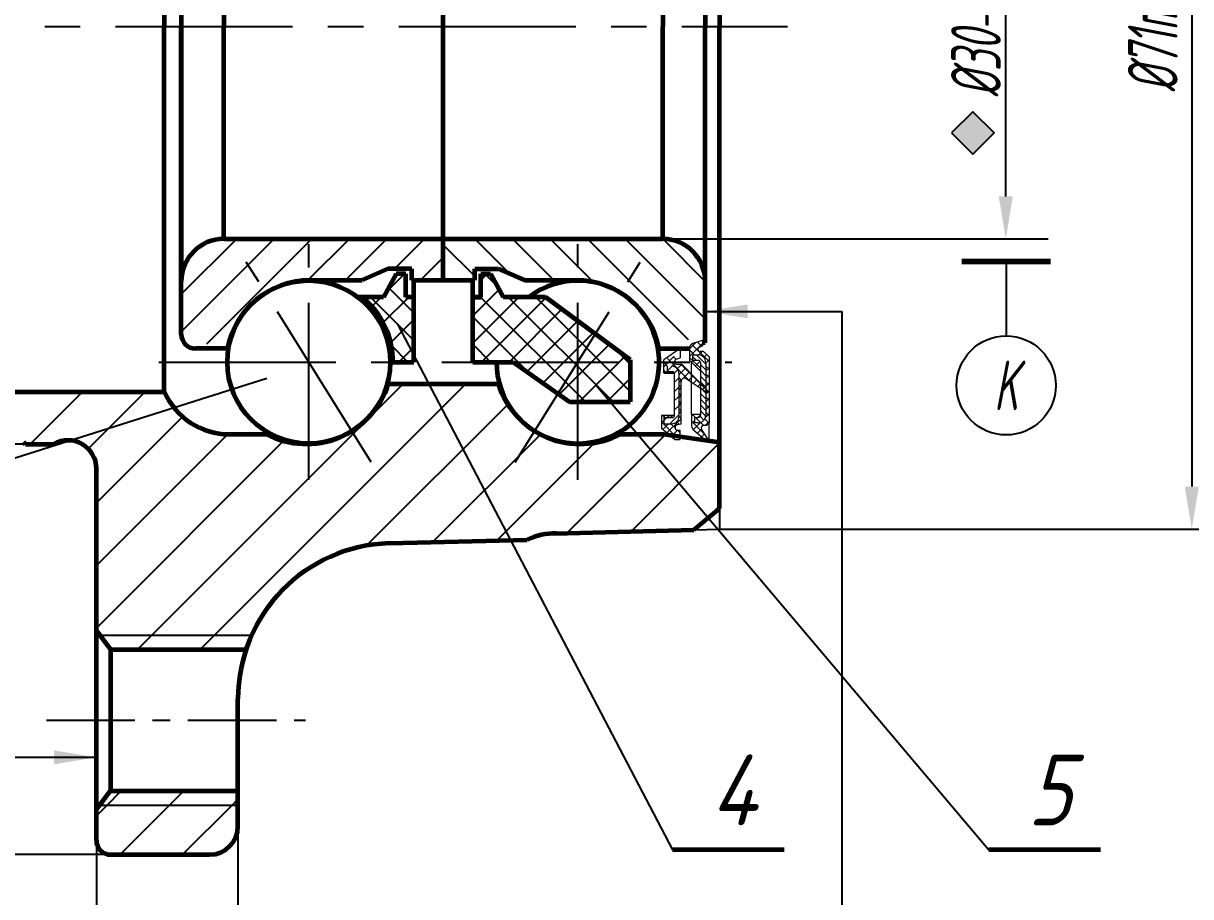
# Model space of a CAD drawing. Header units: millimetres. Extents: x 74 to 3431, y 5 to 1436.
# Drawn here: x 199.5 to 282, y 107.7 to 169.4 of the extents above; entities that cross this region are included whole.
import ezdxf
from ezdxf.enums import TextEntityAlignment as Align

# ---------------------------------------------------------------- set-up
doc = ezdxf.new("R2010")
doc.units = ezdxf.units.MM
doc.header["$LTSCALE"] = 10
doc.header["$MEASUREMENT"] = 0
doc.linetypes.add('G', pattern=[2, 1.25, -0.25, 0.25, -0.25])
doc.layers.get('0').update_dxf_attribs({"lineweight": 60})
doc.layers.get('Defpoints').update_dxf_attribs({"lineweight": 25})
for name, color, linetype, lineweight in [('02', 1, 'Continuous', 25), ('05', 4, 'G', 25), ('11', 3, 'Continuous', 25), ('AM_5', 3, 'Continuous', 25), ('AM_8', 1, 'Continuous', 15)]:
    doc.layers.add(name, color=color, linetype=linetype, lineweight=lineweight)
doc.layers.add('14', color=3, linetype='Continuous')
doc.styles.get("Standard").update_dxf_attribs({"font": 'gbeitc', "width": 0.707, "bigfont": 'gbcbig.shx'})
doc.dimstyles.new('INTE', dxfattribs={"dimtxt": 3.5, "dimasz": 3, "dimexe": 3, "dimexo": 0, "dimgap": 1, "dimtad": 1, "dimdec": 8, "dimdsep": 46, "dimtxsty": 'Standard', "dimcen": 0, "dimclrd": 1, "dimclre": 1, "dimclrt": 3, "dimaunit": 1, "dimadec": 0, "dimazin": 0, "dimtfac": 1, "dimtmove": 0, "dimatfit": 0, "dimfxl": 1, "dimarcsym": 0})
pattern_1 = [(45, (82.4893, 19.4358), (-0.972272, 0.972272), []), (135, (82.4893, 19.4358), (-0.972272, -0.972272), [])]
pattern_2 = [(225, (310.52766, 292.064), (0.2722361, -0.2722361), []), (315, (310.52766, 292.064), (0.2722361, 0.2722361), [])]

# ---------------------------------------------------------------- blocks, each defined once
blk = doc.blocks.new('*D202')
at = {"layer": '02', "color": 1, "lineweight": -2}
for p, q in [((205.702, 227.713), (124.588, 227.713)), ((127.588, 224.713), (127.588, 113.713)), ((205.702, 110.713), (124.588, 110.713))]:
    blk.add_line(p, q, dxfattribs=at)
at = {"layer": '02', "color": 1}
for points in [[(127.088, 224.713), (128.088, 224.713), (127.588, 227.713)], [(127.088, 113.713), (128.088, 113.713), (127.588, 110.713)]]:
    blk.add_solid(points, dxfattribs=at)
at = {"layer": 'Defpoints', "color": 0}
for p in [(205.702, 227.713), (127.588, 110.713), (205.702, 110.713)]:
    blk.add_point(p, dxfattribs=at)
at = {"layer": '02', "color": 3, "insert": (124.838, 169.213), "char_height": 3.5, "attachment_point": 5, "rotation": 90}
blk.add_mtext('%%c117.0%%p0.2', dxfattribs=at)
blk = doc.blocks.new('*D204')
at = {"layer": '02', "color": 1, "lineweight": -2}
for p, q in [((200.859, 198.713), (131.901, 198.713)), ((134.901, 142.713), (134.901, 195.713)), ((200.719, 139.713), (131.901, 139.713))]:
    blk.add_line(p, q, dxfattribs=at)
at = {"layer": '02', "color": 1}
for points in [[(134.401, 195.713), (135.401, 195.713), (134.901, 198.713)], [(134.401, 142.713), (135.401, 142.713), (134.901, 139.713)]]:
    blk.add_solid(points, dxfattribs=at)
at = {"layer": 'Defpoints', "color": 0}
for p in [(134.901, 198.713), (200.859, 198.713), (200.719, 139.713)]:
    blk.add_point(p, dxfattribs=at)
at = {"layer": '02', "color": 3, "insert": (131.604, 169.213), "char_height": 3.5, "attachment_point": 5, "rotation": 90}
blk.add_mtext('%%c59.0 {\\C1;\\H0.7x;\\S 0^ -0.033;}', dxfattribs=at)
blk = doc.blocks.new('*D212')
at = {"layer": '02', "color": 1, "lineweight": -2}
for p, q in [((248.702, 204.713), (285.061, 204.713)), ((282.061, 201.713), (282.061, 136.713)), ((248.702, 133.713), (285.061, 133.713))]:
    blk.add_line(p, q, dxfattribs=at)
at = {"layer": '02', "color": 1}
for points in [[(281.561, 201.713), (282.561, 201.713), (282.061, 204.713)], [(281.561, 136.713), (282.561, 136.713), (282.061, 133.713)]]:
    blk.add_solid(points, dxfattribs=at)
at = {"layer": 'Defpoints', "color": 0}
for p in [(248.702, 204.713), (248.702, 133.713), (282.061, 133.713)]:
    blk.add_point(p, dxfattribs=at)
at = {"layer": '02', "color": 3, "insert": (279.311, 169.213), "char_height": 3.5, "attachment_point": 5, "rotation": 90}
blk.add_mtext('%%c71max', dxfattribs=at)
blk = doc.blocks.new('*D213')
at = {"layer": '02', "color": 1, "lineweight": -2}
for p, q in [((244.702, 184.213), (271.928, 184.213)), ((268.928, 157.213), (268.928, 181.213)), ((244.702, 154.213), (271.928, 154.213))]:
    blk.add_line(p, q, dxfattribs=at)
at = {"layer": '02', "color": 1}
for points in [[(268.428, 181.213), (269.428, 181.213), (268.928, 184.213)], [(268.428, 157.213), (269.428, 157.213), (268.928, 154.213)]]:
    blk.add_solid(points, dxfattribs=at)
at = {"layer": 'Defpoints', "color": 0}
for p in [(244.702, 184.213), (268.928, 184.213), (244.702, 154.213)]:
    blk.add_point(p, dxfattribs=at)
at = {"layer": '02', "color": 3, "insert": (265.632, 169.213), "char_height": 3.5, "attachment_point": 5, "rotation": 90}
blk.add_mtext('%%c30{\\C1;\\H0.7x;\\S 0^ -0.010;}', dxfattribs=at)
blk = doc.blocks.new('*D215')
at = {"layer": '02', "color": 1, "lineweight": -2}
for p, q in [((214.702, 113.625), (214.702, 91.171)), ((204.702, 111.713), (204.702, 91.171)), ((207.702, 94.171), (211.702, 94.171))]:
    blk.add_line(p, q, dxfattribs=at)
at = {"layer": '02', "color": 1}
for points in [[(207.702, 94.671), (207.702, 93.671), (204.702, 94.171)], [(211.702, 94.671), (211.702, 93.671), (214.702, 94.171)]]:
    blk.add_solid(points, dxfattribs=at)
at = {"layer": 'Defpoints', "color": 0}
for p in [(214.702, 113.625), (204.702, 111.713), (214.702, 94.171)]:
    blk.add_point(p, dxfattribs=at)
at = {"layer": '02', "color": 3, "insert": (209.702, 97.417), "char_height": 3.5, "attachment_point": 5}
blk.add_mtext('10 {\\C1;\\H0.7x;\\S+0.6^ -0.3;}', dxfattribs=at)
blk = doc.blocks.new('*U29', base_point=(171.534, 127.927))
at = {"layer": '14', "color": 1}
blk.add_line((171.534, 133.177), (171.534, 127.927), dxfattribs=at)
blk.add_lwpolyline([(168.384, 133.177, 0.4, 0.4, 0), (174.684, 133.177, 0, 0, 0)], format="xyseb", dxfattribs=at)
blk.add_circle((171.534, 124.427), 3.5, dxfattribs=at)
at = {"layer": '14', "color": 3, "width": 0.707}
blk.add_text('K', height=3.5, dxfattribs=at).set_placement((171.534, 124.427), align=Align.MIDDLE_CENTER)

msp = doc.modelspace()

# ---------------------------------------------------------------- hatches: boundary and pattern name
at = {"layer": '02'}
h = msp.add_hatch(dxfattribs=at)
h.set_pattern_fill('ANSI31', color=256, scale=15, style=0)
h.set_pattern_definition([(45, (82.4893, 19.4358), (-1.325825, 1.325825), [])])
h.paths.add_polyline_path([(219.8024029, 151.29138907), (223.47218065, 151.29138907), (225.29602102, 152.100078), (226.976814, 152.100078), (226.976814, 151.29138907), (229.20171824, 151.29138907), (229.20171824, 154.21251821), (213.70171824, 154.21251821, 0.4142135624), (210.70171824, 151.21251821), (210.70171824, 147.71251821), (213.20068251, 146.46303607), (213.96735012, 146.46303607, -0.3600898165)])
h = msp.add_hatch(dxfattribs=at)
h.set_pattern_fill('ANSI31', color=256, scale=15, angle=90, style=0)
h.set_pattern_definition([(135, (82.4893, 19.4358), (-1.325825, -1.325825), [])])
h.paths.add_polyline_path([(244.43618499, 146.46251821), (245.20171824, 146.46251821), (245.30171824, 146.51251821), (245.30171824, 146.71251821), (245.60171824, 146.71251821), (245.60171824, 146.66251821), (246.5770563, 147.15018724), (246.90171824, 147.71251821), (247.40171824, 147.71251821), (247.40171824, 147.56251821), (247.70171824, 147.71251821), (247.70171824, 151.21251821, 0.4142135624), (244.70171824, 154.21251821), (229.20171824, 154.21251821), (229.20171824, 151.29138907), (231.42662247, 151.29138907), (231.42662247, 152.100078), (233.10741545, 152.100078), (234.93125582, 151.29138907), (238.60103358, 151.29138907, -0.3601148812)])
h = msp.add_hatch(dxfattribs=at)
h.set_pattern_fill('ANSI37', color=256, scale=11, style=0)
h.set_pattern_definition(pattern_1)
h.paths.add_polyline_path([(225.65171824, 145.51251821), (227.12266069, 145.51251821), (227.12266069, 150.10172074), (226.54767627, 150.10172074), (226.54767627, 151.74255227), (225.86820615, 151.74255227), (224.97416606, 150.10172074), (223.4887646, 150.10172074, -0.2238484829)])
h = msp.add_hatch(dxfattribs=at)
h.set_pattern_fill('ANSI37', color=256, scale=11, style=0)
h.set_pattern_definition(pattern_1)
h.paths.add_polyline_path([(236.43104743, 150.10255809), (233.42881417, 150.10255809), (232.53523032, 151.74255227), (231.85576021, 151.74255227), (231.85576021, 150.10172074), (231.28077578, 150.10172074), (231.28077578, 145.51251821), (234.13333949, 145.51251821), (238.11916001, 142.69599609), (242.40167601, 142.69599609), (242.40167601, 145.66530817)])
at = {"layer": 'AM_5'}
msp.add_hatch(color=256, dxfattribs=at).paths.add_polyline_path([(268.10455575, 161.69963715), (266.60455575, 163.19963715), (265.10455575, 161.69963715), (266.60455575, 160.19963715)])
at = {"layer": 'AM_8', "lineweight": 18}
h = msp.add_hatch(dxfattribs=at)
h.set_pattern_fill('_USER', color=256, scale=0.385, angle=45, style=0, double=1, pattern_type=0)
h.set_pattern_definition(pattern_2)
edge = h.paths.add_edge_path()
edge.add_line((246.85286541, 146.85183159), (247.50970343, 147.0630065))
edge.add_line((247.50970343, 147.0630065), (247.50970343, 146.6587565))
edge.add_line((247.50970343, 146.6587565), (247.27554321, 146.5476354))
edge.add_arc((247.34156705, 146.4085065), 0.154, 115.3867503107, 270)
edge.add_line((247.34156705, 146.2545065), (247.58670343, 146.2545065))
edge.add_line((247.58670343, 146.2545065), (247.97170343, 145.8695065))
edge.add_line((247.97170343, 145.8695065), (247.97170343, 141.2110065))
edge.add_line((247.97170343, 141.2110065), (247.77920343, 141.0185065))
edge.add_line((247.77920343, 141.0185065), (247.56275035, 141.0185065))
edge.add_arc((247.56275035, 140.8645065), 0.154, 90, 212.6401184258)
edge.add_line((247.43307081, 140.78144497), (247.97170343, 139.9405065))
edge.add_line((247.97170343, 139.9405065), (247.74070343, 139.9405065))
edge.add_line((247.74070343, 139.9405065), (246.86961248, 140.71108695))
edge.add_arc((247.12470343, 140.99945062), 0.385, -180, -131.4964683552, ccw=False)
edge.add_line((246.73970343, 140.99945062), (246.73970343, 141.832987))
edge.add_line((246.73970343, 141.832987), (247.35570343, 141.832987))
edge.add_line((247.35570343, 141.832987), (247.35570343, 141.755987))
edge.add_arc((247.20170343, 141.755987), 0.154, -90, 0, ccw=False)
edge.add_line((247.20170343, 141.601987), (246.97070343, 141.601987))
edge.add_line((246.97070343, 141.601987), (246.97070343, 141.216987))
edge.add_line((246.97070343, 141.216987), (247.20170343, 141.216987))
edge.add_arc((247.20170343, 141.755987), 0.539, -90, 0)
edge.add_line((247.74070343, 141.755987), (247.74070343, 145.4845065))
edge.add_arc((247.20170343, 145.4845065), 0.539, 0, 90)
edge.add_line((247.20170343, 146.0235065), (246.81670343, 146.0235065))
edge.add_line((246.81670343, 146.0235065), (246.81670343, 145.6385065))
edge.add_line((246.81670343, 145.6385065), (247.20170343, 145.6385065))
edge.add_arc((247.20170343, 145.4845065), 0.154, 0, 90, ccw=False)
edge.add_line((247.35570343, 145.4845065), (247.35570343, 144.8685065))
edge.add_line((247.35570343, 144.8685065), (246.58570343, 145.6385065))
edge.add_line((246.58570343, 145.6385065), (246.58570343, 146.48530847))
edge.add_arc((246.97070343, 146.48530847), 0.385, 107.8227152461, 180, ccw=False)
h = msp.add_hatch(dxfattribs=at)
h.set_pattern_fill('_USER', color=256, scale=0.385, angle=45, style=0, double=1, pattern_type=0)
h.set_pattern_definition(pattern_2)
edge = h.paths.add_edge_path()
edge.add_line((245.99936281, 141.12958739), (245.99936281, 144.13854275))
edge.add_arc((246.23036281, 144.13854275), 0.231, -303.7271819917, -180, ccw=False)
edge.add_line((246.35862303, 144.33066333), (247.69336281, 143.43958739))
edge.add_line((247.69336281, 143.43958739), (247.92436281, 143.43958739))
edge.add_line((247.92436281, 143.43958739), (246.07334545, 145.33267333))
edge.add_line((246.07334545, 145.33267333), (245.71799897, 145.34757799))
edge.add_arc((245.7260661, 145.53990888), 0.1925, -244.6392373961, -92.4018071081, ccw=False)
edge.add_line((245.64361519, 145.71385743), (245.92236281, 145.80477417))
edge.add_line((245.92236281, 145.80477417), (245.92236281, 145.98058739))
edge.add_line((245.92236281, 145.98058739), (245.69289738, 145.98058739))
edge.add_line((245.69289738, 145.98058739), (244.76736281, 145.67001268))
edge.add_line((244.76736281, 145.67001268), (244.76736281, 144.74858739))
edge.add_line((244.76736281, 144.74858739), (245.52555443, 144.74381744))
edge.add_arc((245.38336281, 144.68467739), 0.154, 22.5833031154, 90)
edge.add_line((245.38336281, 144.83867739), (245.00775706, 144.83867739))
edge.add_line((245.00775706, 144.83867739), (245.00775706, 145.22367739))
edge.add_line((245.00775706, 145.22367739), (245.31552138, 145.22367739))
edge.add_arc((245.31552138, 144.68467739), 0.539, 0, 90, ccw=False)
edge.add_line((245.85452138, 144.68467739), (245.85452138, 141.69298342))
edge.add_arc((245.31552138, 141.69298342), 0.539, -90, 0, ccw=False)
edge.add_line((245.31552138, 141.15398342), (244.77635127, 141.15398342))
edge.add_line((244.77635127, 141.15398342), (244.77635127, 141.59158739))
edge.add_line((244.77635127, 141.59158739), (245.38336281, 141.59158739))
edge.add_arc((245.38336281, 141.74558739), 0.154, -90, 0)
edge.add_line((245.53736281, 141.74558739), (244.61336281, 141.74558739))
edge.add_line((244.61336281, 141.74558739), (244.61336281, 141.16808739))
edge.add_line((244.61336281, 141.16808739), (244.64606161, 140.79433839))
edge.add_line((244.64606161, 140.79433839), (245.39876281, 140.16708739))
edge.add_line((245.39876281, 140.16708739), (245.92236281, 140.16708739))
edge.add_line((245.92236281, 140.16708739), (245.92236281, 140.66758739))
edge.add_line((245.92236281, 140.66758739), (245.72593276, 140.70222331))
edge.add_arc((245.75936003, 140.8917988), 0.1925, -260, -100, ccw=False)
edge.add_line((245.72593276, 141.08137429), (245.99936281, 141.12958739))
h = msp.add_hatch(dxfattribs=at)
h.set_pattern_fill('ANSI31', color=256, scale=2.31, angle=90, style=0)
h.set_pattern_definition([(315, (310.52766, 292.064), (0.2041771, 0.2041771), [])])
edge = h.paths.add_edge_path()
edge.add_arc((247.20170343, 141.755987), 0.154, -90, 0)
edge.add_line((247.35570343, 141.755987), (247.35570343, 144.45610161))
edge.add_line((247.35570343, 144.45610161), (247.41462193, 144.48050645))
edge.add_line((247.41462193, 144.48050645), (247.35570343, 144.6227483))
edge.add_line((247.35570343, 144.6227483), (247.35570343, 145.4845065))
edge.add_arc((247.20170343, 145.4845065), 0.154, 0, 90)
edge.add_line((247.20170343, 145.6385065), (246.81670343, 145.6385065))
edge.add_line((246.81670343, 145.6385065), (246.81670343, 146.0235065))
edge.add_line((246.81670343, 146.0235065), (247.20170343, 146.0235065))
edge.add_arc((247.20170343, 145.4845065), 0.539, 0, 90, ccw=False)
edge.add_line((247.74070343, 145.4845065), (247.74070343, 141.755987))
edge.add_arc((247.20170343, 141.755987), 0.539, -90, 0, ccw=False)
edge.add_line((247.20170343, 141.216987), (246.97070343, 141.216987))
edge.add_line((246.97070343, 141.216987), (246.97070343, 141.601987))
edge.add_line((246.97070343, 141.601987), (247.20170343, 141.601987))
h = msp.add_hatch(dxfattribs=at)
h.set_pattern_fill('_USER', color=256, scale=0.462, angle=45, style=0, pattern_type=0)
h.set_pattern_definition([(225, (310.52766, 292.064), (0.3266833, -0.3266833), [])])
edge = h.paths.add_edge_path()
edge.add_line((245.31552138, 145.22367739), (245.00775706, 145.22367739))
edge.add_line((245.00775706, 145.22367739), (245.00775706, 144.83867739))
edge.add_line((245.00775706, 144.83867739), (245.38336281, 144.83867739))
edge.add_arc((245.38336281, 144.68467739), 0.154, 0, 90, ccw=False)
edge.add_line((245.53736281, 144.68467739), (245.53736281, 141.74558739))
edge.add_arc((245.38336281, 141.74558739), 0.154, -90, 0, ccw=False)
edge.add_line((245.38336281, 141.59158739), (244.77635127, 141.59158739))
edge.add_line((244.77635127, 141.59158739), (244.77635127, 141.15398342))
edge.add_line((244.77635127, 141.15398342), (245.31552138, 141.15398342))
edge.add_arc((245.31552138, 141.69298342), 0.539, -90, 0)
edge.add_line((245.85452138, 141.69298342), (245.85452138, 144.68467739))
edge.add_arc((245.31552138, 144.68467739), 0.539, 0, 90)

# ---------------------------------------------------------------- linework, layer by layer
for p, q in [((248.70171824, 203.24927353), (248.70171824, 169.21251821)), ((209.50171824, 195.01251821), (209.50171824, 169.21251821)), ((247.70171824, 191.56534016), (247.70171824, 169.21251821)), ((210.70171824, 190.96251821), (210.70171824, 151.21251821)), ((213.70171824, 184.21251821), (213.70171824, 169.21251821)), ((229.20171824, 151.29138907), (229.20171824, 184.21251821)), ((244.70171824, 184.21251821), (244.70171824, 169.21251821)), ((209.50171824, 143.41251821), (209.50171824, 169.21251821)), ((210.70171824, 147.46251821), (210.70171824, 169.21251821)), ((213.70171824, 154.21251821), (213.70171824, 169.21251821)), ((244.70171824, 154.21251821), (244.70171824, 169.21251821)), ((247.70171824, 146.85969625), (247.70171824, 169.21251821)), ((248.70171824, 135.17576289), (248.70171824, 169.21251821)), ((213.70171824, 154.21251821), (244.70171824, 154.21251821)), ((225.29602102, 152.100078), (223.47218065, 151.29138907)), ((225.86820615, 151.74255227), (224.97416606, 150.10172074)), ((226.976814, 152.100078), (225.29602102, 152.100078)), ((226.54767627, 151.74255227), (225.86820615, 151.74255227)), ((226.54767627, 150.10172074), (226.54767627, 151.74255227)), ((226.976814, 151.29138907), (226.976814, 152.100078)), ((231.42662247, 152.100078), (233.10741545, 152.100078)), ((231.42662247, 151.29138907), (231.42662247, 152.100078)), ((231.85576021, 150.10172074), (231.85576021, 151.74255227)), ((231.85576021, 151.74255227), (232.53523032, 151.74255227)), ((232.53523032, 151.74255227), (233.42927042, 150.10172074)), ((233.10741545, 152.100078), (234.93125582, 151.29138907)), ((219.8024029, 151.29138907), (223.47218065, 151.29138907)), ((226.976814, 151.29138907), (231.42662247, 151.29138907)), ((227.12266069, 145.51251821), (227.12266069, 151.29138907)), ((231.28077578, 145.51251821), (231.28077578, 151.29138907)), ((234.93125582, 151.29138907), (238.60103358, 151.29138907)), ((224.97416606, 150.10172074), (223.16606812, 150.10172074)), ((227.12266069, 150.10172074), (226.54767627, 150.10172074)), ((227.12266069, 150.10172074), (226.54767627, 150.10172074)), ((231.85576021, 150.10255809), (231.28077578, 150.10255809)), ((231.85576021, 150.10255809), (231.28077578, 150.10255809)), ((231.28077578, 150.10172074), (231.85576021, 150.10172074)), ((236.43104743, 150.10255809), (233.42881417, 150.10255809)), ((235.23847786, 150.10255809), (233.42881417, 150.10255809)), ((242.40167601, 145.66530817), (236.43104743, 150.10255809)), ((247.70171824, 146.85969625), (247.50970343, 146.85969625)), ((213.96725148, 146.46251821), (211.70171824, 146.46251821)), ((213.96735012, 146.46303607), (213.20068251, 146.46303607)), ((244.43618499, 146.46251821), (246.58570343, 146.46251821)), ((225.45171824, 145.51251821), (227.12266069, 145.51251821)), ((231.28077578, 145.51251821), (234.13333949, 145.51251821)), ((234.13333949, 145.51251821), (238.11916001, 142.69599609)), ((242.40167601, 145.66530817), (242.40167601, 142.69599609)), ((225.32046392, 143.97237566), (233.08297256, 143.97237566)), ((198.70171824, 143.41251821), (209.50171824, 143.41251821)), ((238.11916001, 142.69599609), (242.40167601, 142.69599609)), ((214.08429393, 140.41251821), (216.72622934, 140.41251821)), ((241.67720713, 140.41251821), (244.78161861, 140.41251821)), ((244.78161861, 140.41251821), (248.70171824, 139.84590338)), ((199.54534739, 139.86888906), (199.70171824, 139.71251821)), ((199.70171824, 139.71251821), (201.70171824, 139.71251821)), ((204.70171824, 111.71251821), (204.70171824, 137.9804674)), ((246.90171824, 133.66538355), (248.70171824, 135.17576289)), ((237.0708335, 133.40795277), (246.90171824, 133.66538355)), ((225.41377181, 132.70796024), (235.13494827, 132.96251821)), ((204.70171824, 126.51574358), (205.70171824, 125.21251821)), ((205.70171824, 125.21251821), (215.27365612, 125.21251821)), ((205.70171824, 125.21251821), (205.70171824, 115.21251821)), ((214.70171824, 112.71251821), (214.70171824, 121.71172967)), ((204.70171824, 113.90929284), (205.70171824, 115.21251821)), ((205.70171824, 115.21251821), (214.70171824, 115.21251821)), ((205.70171824, 110.71251821), (212.70171824, 110.71251821)), ((253.27257446, 111.04160095), (245.39204895, 111.04160095)), ((275.60480958, 111.04160095), (267.72428407, 111.04160095))]:
    msp.add_line(p, q)
at = {"lineweight": 18}
for p, q in [((246.85286541, 146.85183159), (247.50970343, 147.0630065)), ((247.50970343, 147.0630065), (247.50970343, 146.6587565)), ((245.92236281, 146.46251821), (244.76736281, 145.67001268)), ((245.92236281, 146.46251821), (245.92236281, 145.80477417)), ((246.58570343, 146.48530847), (246.58570343, 145.6385065)), ((246.81670343, 145.6385065), (246.81670343, 146.0235065)), ((246.81670343, 146.0235065), (247.20170343, 146.0235065)), ((247.50970343, 146.6587565), (247.27554321, 146.5476354)), ((247.58670343, 146.2545065), (247.34156705, 146.2545065)), ((247.97170343, 145.8695065), (247.58670343, 146.2545065)), ((244.76736281, 144.74858739), (244.76736281, 145.67001268)), ((245.00775706, 145.22367739), (245.00775706, 144.83867739)), ((245.64361519, 145.71385743), (245.92236281, 145.80477417)), ((246.07334545, 145.33267333), (247.92436281, 143.43958739)), ((246.58570343, 145.6385065), (247.35570343, 144.8685065)), ((246.73970343, 141.832987), (246.73970343, 145.4845065)), ((246.81670343, 145.6385065), (247.20170343, 145.6385065)), ((247.35570343, 145.4845065), (247.35570343, 141.755987)), ((247.74070343, 145.4845065), (247.74070343, 141.755987)), ((247.97170343, 145.8695065), (247.97170343, 141.2110065)), ((245.53736281, 141.74558739), (245.53736281, 144.68467739)), ((245.85452138, 141.69298342), (245.85452138, 144.68467739)), ((247.69336281, 143.43958739), (246.35862303, 144.33066333)), ((245.99936281, 141.12958739), (245.99936281, 144.13854275)), ((246.73970343, 141.832987), (246.73970343, 140.99945062)), ((246.73970343, 141.832987), (247.35570343, 141.832987)), ((244.61336281, 141.74558739), (244.61336281, 140.82158739)), ((245.53736281, 141.74558739), (244.61336281, 141.74558739)), ((244.77635127, 141.59158739), (244.77635127, 141.15398342)), ((244.77635127, 141.59158739), (245.38336281, 141.59158739)), ((244.77635127, 141.15398342), (245.31552138, 141.15398342)), ((245.99936281, 141.12958739), (245.72593276, 141.08137429)), ((246.97070343, 141.601987), (247.20170343, 141.601987)), ((246.97070343, 141.216987), (246.97070343, 141.601987)), ((247.20170343, 141.216987), (246.97070343, 141.216987)), ((247.77920343, 141.0185065), (247.56275035, 141.0185065)), ((247.77920343, 141.0185065), (247.97170343, 141.2110065)), ((247.97170343, 139.9405065), (247.97170343, 141.2110065)), ((245.53736281, 140.05158739), (244.61336281, 140.82158739)), ((245.92236281, 140.05158739), (245.92236281, 140.66758739)), ((247.74070343, 139.9405065), (246.86961248, 140.71108695)), ((247.97170343, 139.9405065), (247.43307081, 140.78144497)), ((245.53736281, 140.05158739), (245.92236281, 140.05158739))]:
    msp.add_line(p, q, dxfattribs=at)
at = {"lineweight": 20}
for p, q in [((246.07334545, 145.33267333), (245.71799897, 145.34757799)), ((245.00775706, 144.83867739), (245.38336281, 144.83867739)), ((247.69336281, 143.43958739), (247.92436281, 143.43958739)), ((245.92236281, 140.66758739), (245.72593276, 140.70222331)), ((247.97170343, 139.9405065), (247.74070343, 139.9405065))]:
    msp.add_line(p, q, dxfattribs=at)
msp.add_circle((219.70171824, 145.51251821), 5.75)
for centre, radius, start, end in [((213.70171824, 151.21251821), 3, 90, 180), ((244.70171824, 151.21251821), 3, 0, 90), ((219.8024029, 145.35138907), 5.94, 90, 169.2137276555), ((238.70171824, 145.51251821), 5.75, 180, 127.0349931441), ((238.60103358, 145.35138907), 5.94, 10.7862723445, 90), ((219.70171824, 145.51251821), 5.95, 0, 50.4702804001), ((211.70171824, 147.46251821), 1, 180, 270), ((219.54274246, 145.76693264), 6.05, 242.2548660579, 342.745235595), ((238.86069402, 145.76693264), 6.05, 197.254764405, 297.8348024566), ((214.08429393, 145.41251821), 5, 203.5781784782, 270), ((202.70171824, 137.9804674), 2, 0, 120), ((237.20171824, 128.40966615), 5, 90, 114.4157023576), ((225.70171824, 121.71172967), 11, 91.5, 180), ((212.70171824, 112.71251821), 2, 270, 360), ((205.70171824, 111.71251821), 1, 180, 270)]:
    msp.add_arc(centre, radius, start, end)
at = {"lineweight": 18}
for centre, radius, start, end in [((246.97070343, 146.48530847), 0.385, 107.8227152461, 180), ((247.34156705, 146.4085065), 0.154, 115.3867503107, 270), ((247.20170343, 145.4845065), 0.539, 0, 90), ((245.31552138, 144.68467739), 0.539, 0, 90), ((245.7260661, 145.53990888), 0.1925, 115.3607626039, 267.5981928919), ((247.20170343, 145.4845065), 0.154, 0, 90), ((245.38336281, 144.68467739), 0.154, 360, 90), ((246.23036281, 144.13854275), 0.231, 56.2728180083, 180), ((245.31552138, 141.69298342), 0.539, 270, 0), ((245.38336281, 141.74558739), 0.154, 270, 360), ((245.75936003, 140.8917988), 0.1925, 100, 260), ((247.12470343, 140.99945062), 0.385, 180, 228.5035316448), ((247.20170343, 141.755987), 0.154, 270, 0), ((247.20170343, 141.755987), 0.539, 270, 0), ((247.56275035, 140.8645065), 0.154, 90, 212.6401184258)]:
    msp.add_arc(centre, radius, start, end, dxfattribs=at)
at = {"layer": '02'}
for p, q in [((225.97601791, 148.185233), (245.39204895, 111.04160095)), ((216.73305428, 144.35260269), (114.67291562, 112.06382457)), ((244.76736281, 144.74858739), (245.52729973, 144.73943289)), ((213.03586117, 126.21251821), (230.79571862, 143.97237566)), ((222.8608216, 140.45689602), (226.37630124, 143.97237566)), ((229.49123552, 142.66789255), (230.79571862, 143.97237566)), ((239.99737859, 143.88659057), (267.72428407, 111.04160095)), ((200.01935688, 139.71251821), (203.71935688, 143.41251821)), ((204.11843219, 139.39217614), (208.13877426, 143.41251821)), ((208.61644379, 126.21251821), (224.76897793, 142.36505235)), ((223.78647189, 132.54371155), (233.75850835, 142.51574801)), ((231.82884251, 140.58608217), (233.75850835, 142.51574801)), ((204.70171824, 135.5560448), (210.79365788, 141.64798445)), ((204.70171824, 131.13662742), (213.97872366, 140.41363284)), ((228.44963484, 132.78745711), (236.0642087, 140.40203097)), ((237.93150268, 133.43049019), (244.9135307, 140.41251821)), ((204.70171824, 126.71721004), (217.92244878, 139.93794058)), ((232.98789063, 132.90629553), (239.88604957, 139.80445446)), ((242.46975847, 133.5493286), (248.64991656, 139.72948669)), ((247.54505156, 134.20520431), (248.70171824, 135.36187098)), ((248.70171824, 135.17576289), (248.70171824, 133.71251821)), ((246.90171824, 133.66538355), (248.70171824, 133.71251821)), ((204.93439125, 126.21251821), (215.66464184, 126.21251821)), ((207.61644379, 125.21251821), (208.61644379, 126.21251821)), ((212.03586117, 125.21251821), (213.03586117, 126.21251821)), ((205.45527855, 114.21251821), (206.45527855, 115.21251821)), ((209.87469594, 114.21251821), (210.87469594, 115.21251821)), ((214.29411332, 114.21251821), (214.70171824, 114.62012313)), ((204.70171824, 113.45895789), (205.45527855, 114.21251821)), ((204.93439125, 114.21251821), (214.70171824, 114.21251821)), ((206.37469594, 110.71251821), (209.87469594, 114.21251821)), ((210.79411332, 110.71251821), (214.29411332, 114.21251821))]:
    msp.add_line(p, q, dxfattribs=at)
at = {"layer": '05'}
for p, q in [((186.05712279, 169.21251821), (253.51112188, 169.21251821)), ((219.70171824, 137.18502475), (219.70171824, 153.84001167)), ((238.70171824, 137.18502475), (238.70171824, 153.84001167)), ((224.11461744, 138.45040323), (215.28881903, 152.57463318)), ((234.28881903, 138.45040323), (243.11461744, 152.57463318)), ((209.10672804, 145.51251821), (249.56922819, 145.51251821))]:
    msp.add_line(p, q, dxfattribs=at)
at = {"layer": '05', "ltscale": 0.5}
msp.add_line((201.17336291, 120.21251821), (219.46427298, 120.21251821), dxfattribs=at)
at = {"layer": 'AM_5'}
msp.add_lwpolyline([(265.10455575, 161.69963715), (266.60455575, 160.19963715), (268.10455575, 161.69963715), (266.60455575, 163.19963715)], close=True, dxfattribs=at)

# ---------------------------------------------------------------- block references
at = {"layer": '14'}
msp.add_blockref('*U29', (268.95425327, 147.36251821), dxfattribs=at)

# ---------------------------------------------------------------- texts
at = {"layer": '11'}
for s, p in [('4', (249.67385583, 115.27922491)), ('5', (272.00609095, 115.27922491))]:
    msp.add_text(s, height=5, dxfattribs=at).set_placement(p, align=Align.MIDDLE_CENTER)

# ---------------------------------------------------------------- dimensions: what is measured, and where the dimension line sits
at = {"layer": '02'}
for base, p1, p2, text, picture, middle in [((127.58826521, 110.71251821), (205.70171824, 227.71251821), (205.70171824, 110.71251821), '%%c117.0%%p0.2', '*D202', (127.58826521, 169.21251821)), ((282.06053001, 133.71251821), (248.70171824, 204.71251821), (248.70171824, 133.71251821), '%%c71max', '*D212', (282.06053001, 169.21251821)), ((134.90115055, 198.71251821), (200.71875595, 139.71251821), (200.85874744, 198.71251821), '%%c59.0 {\\C1;\\H0.7x;\\S 0^ -0.033;}', '*D204', (134.90115055, 169.21251821))]:
    dim = msp.add_linear_dim(base=base, p1=p1, p2=p2, angle=90, text=text, dimstyle='INTE', dxfattribs=at)
    dim.commit()
    dim.dimension.update_dxf_attribs({"geometry": picture, "text_midpoint": middle, "dimtype": 160})
dim = msp.add_linear_dim(base=(268.92839231, 184.21251821), p1=(244.70171824, 154.21251821), p2=(244.70171824, 184.21251821), angle=90, text='%%c30{\\C1;\\H0.7x;\\S 0^ -0.010;}', dimstyle='INTE', dxfattribs=at)
dim.commit()
dim.dimension.update_dxf_attribs({"geometry": '*D213', "text_midpoint": (265.63151731, 169.21251821)})
dim = msp.add_linear_dim(base=(214.70171824, 94.17119436), p1=(204.70171824, 111.71251821), p2=(214.70171824, 113.62500634), text='10 {\\C1;\\H0.7x;\\S+0.6^ -0.3;}', dimstyle='INTE', dxfattribs=at)
dim.commit()
dim.dimension.update_dxf_attribs({"geometry": '*D215', "text_midpoint": (209.70171824, 94.17119436), "dimtype": 160})

# ---------------------------------------------------------------- leaders
for points in [[(247.70171824, 149.09111878), (257.34795275, 149.09111878), (257.34795275, 75.82263989)], [(204.70171824, 117.58510778), (188.3937412, 117.58510778), (188.3937412, 75.82263989)]]:
    msp.add_leader(points, dimstyle='INTE', override={"dimgap": 1, "dimtad": 0}, dxfattribs=at)

doc.saveas('drawing.dxf')
